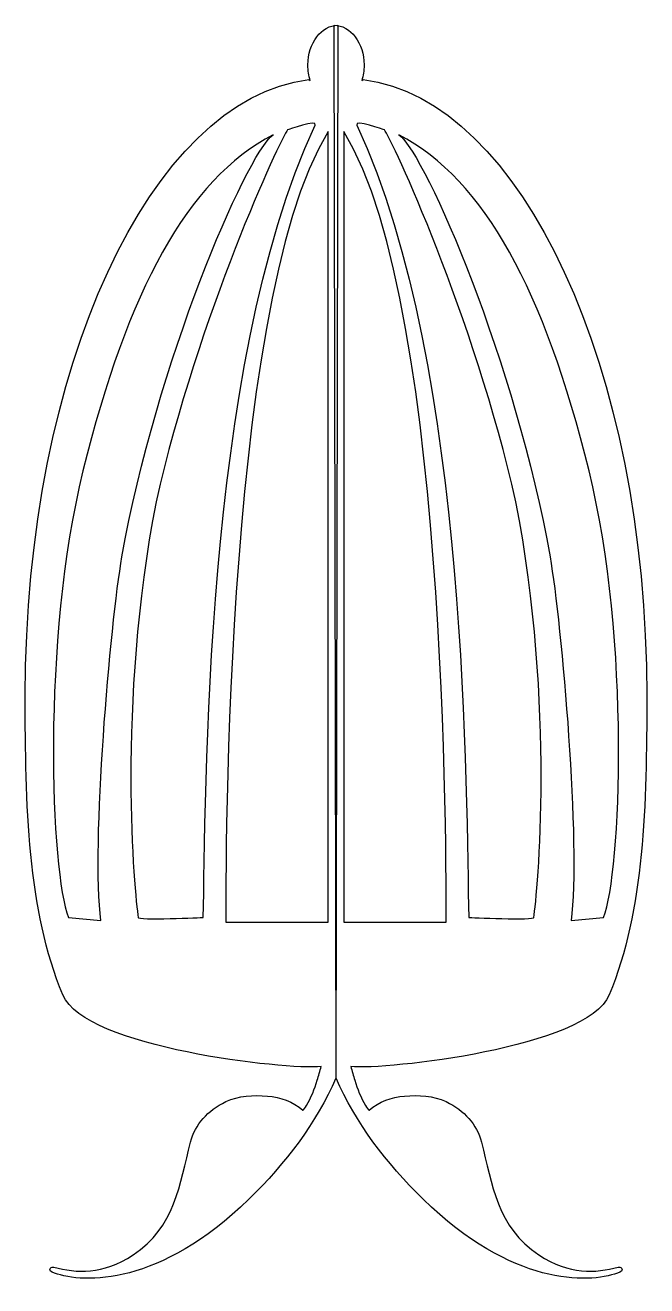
# Model space of a CAD drawing. Header units: centimetres. Extents: x -5 to 5, y -10.1 to 10.
import ezdxf

# ---------------------------------------------------------------- set-up
doc = ezdxf.new("R2010")
doc.units = ezdxf.units.CM
doc.header["$MEASUREMENT"] = 0
doc.layers.add('Camada 1', color=7, linetype='Continuous')

msp = doc.modelspace()

# ---------------------------------------------------------------- linework, layer by layer
at = {"layer": 'Camada 1'}
for points, knots in [([(0.03176, 10.02522), (-0.23367, 10.02522), (-0.44886, 9.74026), (-0.44886, 9.38874), (-0.44886, 9.38874), (-0.44886, 9.30066), (-0.43537, 9.21681), (-0.41095, 9.14061), (-0.41095, 9.14061), (-0.41095, 9.14061), (-0.4345, 9.15614), (-0.4345, 9.15614), (-0.4345, 9.15614), (-2.9657, 8.8392), (-4.97061, 4.5426), (-4.97061, -0.71117), (-4.97061, -0.71117), (-4.97061, -2.44469), (-4.93214, -4.13546), (-4.36887, -5.49055), (-4.36887, -5.49055), (-4.01531, -6.34108), (-0.79959, -6.69239), (-0.23595, -6.63831), (-0.23595, -6.63831), (-0.25585, -6.70964), (-0.27707, -6.78108), (-0.29934, -6.85445), (-0.29934, -6.85445), (-0.34384, -6.99706), (-0.39403, -7.13068), (-0.47243, -7.26069), (-0.47243, -7.26069), (-0.49024, -7.28768), (-0.51876, -7.33962), (-0.52799, -7.33252), (-0.52799, -7.33252), (-0.69187, -7.2019), (-0.88669, -7.12408), (-1.0969, -7.10834), (-1.0969, -7.10834), (-1.32529, -7.09112), (-1.55479, -7.09971), (-1.76206, -7.19867), (-1.76206, -7.19867), (-2.0522, -7.33729), (-2.25141, -7.56419), (-2.32655, -7.84772), (-2.32655, -7.84772), (-2.49938, -8.51315), (-2.5724, -9.21458), (-3.24495, -9.65075), (-3.24495, -9.65075), (-3.73906, -9.97232), (-4.15091, -9.94444), (-4.51291, -9.84498), (-4.51291, -9.84498), (-4.52331, -9.84194), (-4.55892, -9.84853), (-4.56871, -9.86213), (-4.56871, -9.86213), (-4.59691, -9.90462), (-4.5509, -9.92211), (-4.5028, -9.94087), (-4.5028, -9.94087), (-4.02949, -10.11452), (-2.81441, -10.14486), (-1.3959, -8.76136), (-1.3959, -8.76136), (-0.79672, -8.17552), (-0.31539, -7.5374), (-0.00004, -6.82175), (-0.00004, -6.82175), (-0.00004, -6.82175), (0.03176, 10.02522), (0.03176, 10.02522)], [0, 0, 0, 0, 0.05, 0.05, 0.05, 0.05, 0.1, 0.1, 0.1, 0.1, 0.15, 0.15, 0.15, 0.15, 0.2, 0.2, 0.2, 0.2, 0.25, 0.25, 0.25, 0.25, 0.3, 0.3, 0.3, 0.3, 0.35, 0.35, 0.35, 0.35, 0.4, 0.4, 0.4, 0.4, 0.45, 0.45, 0.45, 0.45, 0.5, 0.5, 0.5, 0.5, 0.55, 0.55, 0.55, 0.55, 0.6, 0.6, 0.6, 0.6, 0.65, 0.65, 0.65, 0.65, 0.7, 0.7, 0.7, 0.7, 0.75, 0.75, 0.75, 0.75, 0.8, 0.8, 0.8, 0.8, 0.85, 0.85, 0.85, 0.85, 0.9, 0.9, 0.9, 0.9, 1, 1, 1, 1]), ([(-0.00001, -6.82178), (0.31532, -7.53743), (0.79668, -8.17555), (1.39591, -8.76139), (1.39591, -8.76139), (2.81442, -10.1449), (4.02944, -10.11455), (4.50275, -9.9409), (4.50275, -9.9409), (4.55085, -9.92214), (4.59684, -9.90468), (4.5686, -9.86216), (4.5686, -9.86216), (4.55886, -9.84853), (4.52325, -9.84195), (4.5128, -9.84501), (4.5128, -9.84501), (4.15093, -9.94447), (3.73903, -9.97235), (3.24489, -9.65078), (3.24489, -9.65078), (2.57227, -9.21461), (2.49929, -8.51318), (2.32649, -7.84775), (2.32649, -7.84775), (2.25137, -7.56422), (2.05209, -7.33732), (1.76205, -7.1987), (1.76205, -7.1987), (1.55472, -7.09975), (1.32525, -7.09115), (1.09683, -7.10837), (1.09683, -7.10837), (0.88667, -7.12411), (0.69181, -7.20193), (0.52792, -7.33255), (0.52792, -7.33255), (0.51866, -7.33967), (0.49016, -7.2877), (0.47238, -7.26072), (0.47238, -7.26072), (0.39393, -7.1307), (0.34371, -6.99706), (0.29926, -6.85448), (0.29926, -6.85448), (0.27693, -6.78114), (0.25582, -6.70967), (0.23592, -6.63834), (0.23592, -6.63834), (0.79956, -6.69242), (4.01528, -6.34111), (4.36884, -5.49058), (4.36884, -5.49058), (4.93206, -4.13549), (4.97053, -2.44472), (4.97053, -0.7112), (4.97053, -0.7112), (4.97053, 4.54258), (2.96557, 8.83917), (0.43441, 9.15612), (0.43441, 9.15612), (0.43441, 9.15612), (0.41086, 9.14059), (0.41086, 9.14059), (0.41086, 9.14059), (0.43523, 9.21679), (0.44883, 9.30064), (0.44883, 9.38872), (0.44883, 9.38872), (0.44891, 9.74027), (0.23367, 10.02522), (-0.03176, 10.02522), (-0.03176, 10.02522), (-0.03176, 10.02522), (-0.00001, -6.82178), (-0.00001, -6.82178)], [0, 0, 0, 0, 0.05, 0.05, 0.05, 0.05, 0.1, 0.1, 0.1, 0.1, 0.15, 0.15, 0.15, 0.15, 0.2, 0.2, 0.2, 0.2, 0.25, 0.25, 0.25, 0.25, 0.3, 0.3, 0.3, 0.3, 0.35, 0.35, 0.35, 0.35, 0.4, 0.4, 0.4, 0.4, 0.45, 0.45, 0.45, 0.45, 0.5, 0.5, 0.5, 0.5, 0.55, 0.55, 0.55, 0.55, 0.6, 0.6, 0.6, 0.6, 0.65, 0.65, 0.65, 0.65, 0.7, 0.7, 0.7, 0.7, 0.75, 0.75, 0.75, 0.75, 0.8, 0.8, 0.8, 0.8, 0.85, 0.85, 0.85, 0.85, 0.9, 0.9, 0.9, 0.9, 1, 1, 1, 1]), ([(-2.12451, -4.25035), (-2.12451, -4.25035), (-3.18967, -4.30231), (-3.16369, -4.25035), (-3.16369, -4.25035), (-3.22015, -3.88329), (-3.51315, -0.86342), (-2.87791, 2.40032), (-2.87791, 2.40032), (-2.20246, 5.38792), (-0.88033, 8.23094), (-0.7736, 8.34956), (-0.7736, 8.34956), (-0.7736, 8.34956), (-0.28663, 8.52453), (-0.33196, 8.42751), (-0.33196, 8.42751), (-2.15049, 4.53062), (-2.07255, -2.45779), (-2.12451, -4.25035)], [0, 0, 0, 0, 0.16666667, 0.16666667, 0.16666667, 0.16666667, 0.33333333, 0.33333333, 0.33333333, 0.33333333, 0.5, 0.5, 0.5, 0.5, 0.66666667, 0.66666667, 0.66666667, 0.66666667, 1, 1, 1, 1]), ([(0.33201, 8.42751), (0.28663, 8.52453), (0.77363, 8.34956), (0.77363, 8.34956), (0.77363, 8.34956), (0.88039, 8.23095), (2.20249, 5.38792), (2.87794, 2.40032), (2.87794, 2.40032), (3.51313, -0.86342), (3.22015, -3.8833), (3.16372, -4.25035), (3.16372, -4.25035), (3.1897, -4.30231), (2.12457, -4.25035), (2.12457, -4.25035), (2.12457, -4.25035), (2.0726, -2.45779), (2.15052, 4.53062), (0.33201, 8.42751)], [0, 0, 0, 0, 0.16666667, 0.16666667, 0.16666667, 0.16666667, 0.33333333, 0.33333333, 0.33333333, 0.33333333, 0.5, 0.5, 0.5, 0.5, 0.66666667, 0.66666667, 0.66666667, 0.66666667, 1, 1, 1, 1]), ([(-4.28079, -4.25035), (-4.55728, -3.54658), (-4.71751, 0.18153), (-4.04698, 2.89393), (-4.04698, 2.89393), (-3.33149, 5.7884), (-2.38431, 7.5442), (-1.00741, 8.27164), (-1.00741, 8.27164), (-1.44905, 7.9339), (-2.87791, 4.60856), (-3.42348, 1.51704), (-3.42348, 1.51704), (-3.61057, 0.45699), (-3.91709, -3.13325), (-3.76122, -4.30229), (-3.76122, -4.30229), (-3.76122, -4.30229), (-4.28079, -4.25035), (-4.28079, -4.25035)], [0, 0, 0, 0, 0.16666667, 0.16666667, 0.16666667, 0.16666667, 0.33333333, 0.33333333, 0.33333333, 0.33333333, 0.5, 0.5, 0.5, 0.5, 0.66666667, 0.66666667, 0.66666667, 0.66666667, 1, 1, 1, 1]), ([(-0.12413, 8.32358), (-0.12413, 8.32358), (-0.12413, -4.32829), (-0.12413, -4.32829), (-0.12413, -4.32829), (-0.12413, -4.32829), (-1.76082, -4.32829), (-1.76082, -4.32829), (-1.76082, -4.32829), (-1.76082, -4.32829), (-1.86472, 5.54381), (-0.12413, 8.32358)], [0, 0, 0, 0, 0.25, 0.25, 0.25, 0.25, 0.5, 0.5, 0.5, 0.5, 1, 1, 1, 1]), ([(1.76084, -4.32829), (1.76084, -4.32829), (0.1241, -4.32829), (0.1241, -4.32829), (0.1241, -4.32829), (0.1241, -4.32829), (0.1241, 8.32358), (0.1241, 8.32358), (0.1241, 8.32358), (1.86474, 5.54381), (1.76084, -4.32829), (1.76084, -4.32829)], [0, 0, 0, 0, 0.25, 0.25, 0.25, 0.25, 0.5, 0.5, 0.5, 0.5, 1, 1, 1, 1]), ([(3.76125, -4.30231), (3.91712, -3.13325), (3.61054, 0.45696), (3.42351, 1.51702), (3.42351, 1.51702), (2.87794, 4.60854), (1.44908, 7.93388), (1.00744, 8.27162), (1.00744, 8.27162), (2.38436, 7.5442), (3.33146, 5.78837), (4.04703, 2.89394), (4.04703, 2.89394), (4.71751, 0.18154), (4.55728, -3.54657), (4.28084, -4.25034), (4.28084, -4.25034), (4.28084, -4.25034), (3.76125, -4.30231), (3.76125, -4.30231)], [0, 0, 0, 0, 0.16666667, 0.16666667, 0.16666667, 0.16666667, 0.33333333, 0.33333333, 0.33333333, 0.33333333, 0.5, 0.5, 0.5, 0.5, 0.66666667, 0.66666667, 0.66666667, 0.66666667, 1, 1, 1, 1])]:
    msp.add_open_spline(points, degree=3, knots=knots, dxfattribs=at)

doc.saveas('drawing.dxf')
